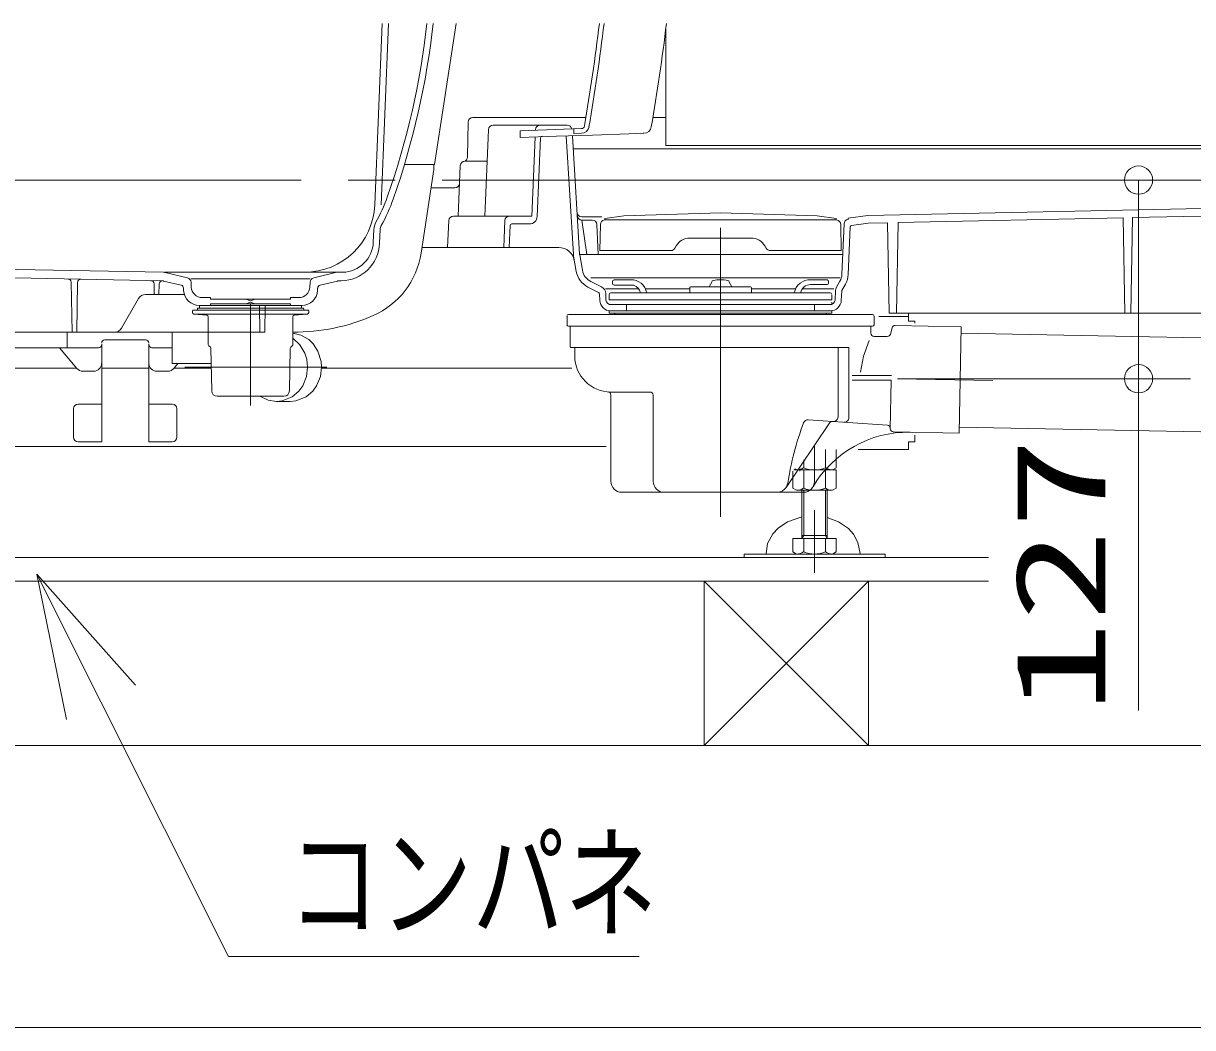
# Model space of a CAD drawing. Units: millimetres on the paper. Extents: x -305 to 305, y -152 to 152.
# Drawn here: x -6.39 to 18.49, y -10.61 to 10.76 of the extents above; entities that cross this region are included whole.
import ezdxf
from ezdxf.enums import TextEntityAlignment as Align

# ---------------------------------------------------------------- set-up
doc = ezdxf.new("R2010")
doc.units = ezdxf.units.MM
doc.linetypes.add('LONG_CHAIN', pattern=[21, 18, -1, 1, -1])
doc.layers.add('0-0_0', color=7, linetype='Continuous', lineweight=9)
doc.layers.add('0-1_VIEW0001', color=7, linetype='Continuous', lineweight=9)
doc.styles.add('ＭＳ ゴシック', font='')
doc.styles.get('ＭＳ ゴシック').set_extended_font_data('MS Gothic')

# ---------------------------------------------------------------- blocks, each defined once
blk = doc.blocks.new('SYM0002')
at = {"layer": '0-0_0'}
for p, q in [((0, 0), (4.077, -8.138)), ((0, 0), (2.1, -2.364)), ((0, 0), (0.636, -3.098)), ((4.077, -8.138), (12.819, -8.138))]:
    blk.add_line(p, q, dxfattribs=at)
blk = doc.blocks.new('_ORIGIN')
at = {"layer": '0-0_0'}
blk.add_line((0, 0), (-1, 0), dxfattribs=at)
blk.add_circle((0, 0), 0.5, dxfattribs=at)

msp = doc.modelspace()

# ---------------------------------------------------------------- linework, layer by layer
at = {"layer": '0-0_0'}
for p, q in [((17.336, 3.798), (17.336, 6.825)), ((15.902, 3.198), (17.335, 3.198)), ((17.336, 3.198), (17.336, -3.858))]:
    msp.add_line(p, q, dxfattribs=at)
at = {"layer": '0-1_VIEW0001'}
for p, q in [((1.242, 10.758), (1.085, 6.901)), ((1.375, 10.758), (1.218, 6.895)), ((7.275, 10.634), (7.275, 8.158)), ((5.576, 8.758), (3.173, 8.758)), ((7.275, 8.758), (7.002, 8.758)), ((3.06, 7.918), (3.073, 8.66)), ((3.424, 6.658), (3.504, 8.496)), ((5.18, 8.592), (3.604, 8.592)), ((4.177, 8.475), (5.481, 8.52)), ((4.177, 8.33), (4.177, 8.475)), ((4.504, 8.486), (4.504, 8.496)), ((4.424, 6.658), (4.498, 8.341)), ((4.54, 6.651), (4.614, 8.326)), ((5.31, 5.843), (5.155, 8.364)), ((5.443, 5.851), (5.289, 8.369)), ((48.942, 8.092), (5.306, 8.092)), ((7.275, 8.158), (49.175, 8.158)), ((2.857, 6.658), (2.904, 7.729)), ((3.475, 7.825), (3.004, 7.825)), ((2.788, 7.258), (2.282, 7.258)), ((11.573, 6.668), (48.275, 7.435)), ((10.499, 6.661), (8.442, 6.728)), ((17.207, 6.626), (22.008, 6.726)), ((2.635, 5.992), (2.66, 6.562)), ((2.76, 6.658), (3.953, 6.658)), ((3.828, 5.992), (3.853, 6.563)), ((3.953, 6.658), (4.424, 6.658)), ((3.999, 6.492), (4.374, 6.492)), ((5.914, 6.642), (5.488, 6.642)), ((5.6, 5.842), (5.493, 6.575)), ((5.493, 6.575), (5.713, 6.575)), ((5.84, 5.842), (5.813, 6.479)), ((5.875, 5.925), (5.885, 6.482)), ((5.972, 6.58), (5.983, 6.581)), ((5.983, 6.608), (5.983, 6.581)), ((10.9, 6.581), (5.983, 6.581)), ((10.9, 6.608), (10.499, 6.661)), ((10.9, 6.608), (10.9, 6.581)), ((10.912, 6.58), (10.9, 6.581)), ((11.008, 5.925), (10.999, 6.482)), ((11.025, 5.421), (11.071, 6.491)), ((11.158, 6.613), (11.573, 6.668)), ((11.158, 6.613), (11.158, 6.586)), ((11.231, 6.461), (11.585, 6.508)), ((11.585, 6.508), (11.995, 6.517)), ((12.028, 4.592), (11.995, 6.517)), ((12.188, 4.592), (12.222, 6.522)), ((12.222, 6.522), (17.01, 6.622)), ((17.045, 4.592), (17.01, 6.622)), ((17.172, 4.592), (17.207, 6.626)), ((1.064, 6.375), (1.053, 6.103)), ((1.197, 6.37), (1.185, 6.079)), ((3.945, 5.992), (3.965, 6.46)), ((11.158, 5.415), (11.202, 6.43)), ((3.828, 5.992), (2.089, 5.992)), ((3.828, 5.992), (5.002, 5.992)), ((7.5, 6.025), (7.471, 5.975)), ((9.095, 6.192), (7.788, 6.192)), ((9.384, 6.025), (9.413, 5.975)), ((5.371, 5.483), (5.314, 5.809)), ((11.043, 5.842), (5.443, 5.842)), ((5.502, 5.506), (5.445, 5.832)), ((5.875, 5.925), (7.384, 5.925)), ((11.008, 5.925), (9.5, 5.925)), ((-3.41, 5.462), (-12.437, 5.642)), ((-3.423, 5.279), (-12.44, 5.459)), ((-5.358, 4.192), (-5.377, 5.254)), ((-5.258, 4.192), (-5.24, 5.248)), ((-3.036, 5.187), (-3.408, 5.277)), ((0.275, 5.462), (-3.392, 5.462)), ((-2.902, 5.342), (-3.374, 5.457)), ((-2.829, 5.325), (-0.287, 5.325)), ((-2.82, 5.146), (-2.825, 5.251)), ((-0.297, 5.146), (-0.291, 5.251)), ((-0.215, 5.342), (0.275, 5.462)), ((-0.08, 5.187), (0.292, 5.277)), ((0.275, 5.462), (0.4, 5.464)), ((0.306, 5.279), (0.369, 5.28)), ((10.982, 5.342), (5.681, 5.342)), ((5.907, 5.152), (5.681, 5.266)), ((6.142, 5.268), (6.142, 5.223)), ((6.175, 5.302), (6.556, 5.302)), ((8.257, 5.256), (8.2, 5.152)), ((8.626, 5.256), (8.684, 5.152)), ((10.708, 5.302), (10.328, 5.302)), ((10.742, 5.268), (10.742, 5.235)), ((10.909, 5.143), (10.982, 5.272)), ((-2.968, 4.992), (-3.795, 4.992)), ((-3.608, 4.992), (-3.612, 5.218)), ((-3.508, 4.992), (-3.504, 5.214)), ((-2.983, 5.074), (-2.986, 5.125)), ((-0.134, 5.074), (-0.131, 5.125)), ((5.847, 5.033), (5.62, 5.148)), ((5.871, 4.865), (5.865, 5.005)), ((6.703, 5.108), (5.994, 5.108)), ((6.004, 4.871), (5.998, 5.011)), ((6.075, 4.992), (6.075, 4.875)), ((6.108, 5.025), (10.775, 5.025)), ((6.175, 5.189), (6.597, 5.189)), ((7.785, 5.108), (6.845, 5.108)), ((7.785, 5.135), (7.785, 5.025)), ((7.802, 5.152), (9.082, 5.152)), ((9.098, 5.135), (9.098, 5.025)), ((10.038, 5.108), (9.098, 5.108)), ((10.85, 5.108), (10.18, 5.108)), ((10.708, 5.202), (10.358, 5.202)), ((10.808, 4.978), (10.808, 4.875)), ((10.879, 4.871), (10.888, 5.068)), ((11.012, 4.865), (11.021, 5.06)), ((11.025, 5.077), (11.098, 5.207)), ((-4.305, 4.275), (-3.94, 4.908)), ((-1.558, 4.758), (-2.65, 4.758)), ((-2.642, 4.758), (-1.558, 4.758)), ((-2.642, 4.702), (-2.642, 4.758)), ((-2.408, 4.925), (-2.587, 4.925)), ((-2.408, 4.925), (-2.408, 4.892)), ((-1.558, 4.892), (-2.408, 4.892)), ((-1.558, 4.792), (-2.408, 4.792)), ((-2.408, 4.792), (-2.408, 4.758)), ((-1.658, 4.892), (-1.558, 4.858)), ((-1.658, 4.792), (-1.558, 4.825)), ((-1.558, 4.892), (-0.708, 4.892)), ((-1.458, 4.892), (-1.558, 4.858)), ((-1.458, 4.792), (-1.558, 4.825)), ((-1.558, 4.758), (-0.466, 4.758)), ((-0.475, 4.758), (-1.558, 4.758)), ((-1.358, 4.192), (-1.368, 4.758)), ((-1.258, 4.192), (-1.248, 4.758)), ((-0.708, 4.925), (-0.53, 4.925)), ((-0.708, 4.925), (-0.708, 4.892)), ((-0.475, 4.702), (-0.475, 4.758)), ((10.808, 4.875), (6.075, 4.875)), ((10.808, 4.775), (6.075, 4.775)), ((6.442, 4.775), (6.442, 4.642)), ((10.442, 4.775), (10.442, 4.642)), ((10.808, 4.825), (10.808, 4.775)), ((-2.795, 4.605), (-2.795, 4.642)), ((-1.558, 4.658), (-2.778, 4.658)), ((-1.558, 4.575), (-2.775, 4.575)), ((-2.764, 4.572), (-2.489, 4.548)), ((-2.691, 4.685), (-2.691, 4.658)), ((-2.674, 4.702), (-1.558, 4.702)), ((-2.458, 3.923), (-2.458, 4.515)), ((-0.442, 4.702), (-1.558, 4.702)), ((-0.342, 4.575), (-1.558, 4.575)), ((-0.658, 4.515), (-0.658, 3.923)), ((-0.352, 4.572), (-0.628, 4.548)), ((-0.425, 4.685), (-0.425, 4.658)), ((-0.322, 4.642), (-0.322, 4.605)), ((5.175, 4.348), (5.175, 4.532)), ((5.208, 4.565), (11.675, 4.565)), ((10.808, 4.642), (6.075, 4.642)), ((6.075, 4.642), (6.075, 4.592)), ((10.808, 4.592), (6.075, 4.592)), ((10.808, 4.642), (10.808, 4.592)), ((11.708, 4.348), (11.708, 4.532)), ((11.808, 4.525), (12.442, 4.525)), ((12.028, 4.592), (48.495, 4.592)), ((12.442, 4.592), (12.442, 4.425)), ((5.208, 4.315), (8.442, 4.315)), ((5.242, 4.315), (5.242, 3.882)), ((11.675, 4.315), (8.442, 4.315)), ((11.642, 4.315), (11.642, 4.165)), ((12.091, 4.283), (12.055, 4.148)), ((13.565, 4.304), (12.157, 4.333)), ((12.442, 4.425), (12.575, 4.425)), ((12.575, 4.425), (12.575, 4.38)), ((13.565, 4.304), (13.519, 2.038)), ((-13.358, 4.192), (-1.258, 4.192)), ((-5.458, 4.192), (-3.225, 4.192)), ((-4.66, 4.025), (-3.791, 4.025)), ((11.708, 4.098), (11.991, 4.098)), ((13.562, 4.171), (47.275, 3.484)), ((-5.558, 3.858), (-5.725, 3.858)), ((-5.255, 3.418), (-5.625, 3.858)), ((-4.792, 3.858), (-5.558, 3.858)), ((-4.725, 3.938), (-4.725, 1.858)), ((-3.725, 3.938), (-3.725, 1.858)), ((-3.657, 3.858), (-3.225, 3.858)), ((-2.447, 3.898), (-2.412, 3.868)), ((-2.401, 3.843), (-2.385, 2.939)), ((-0.715, 3.843), (-0.731, 2.939)), ((-0.67, 3.898), (-0.704, 3.868)), ((5.258, 3.865), (11.173, 3.865)), ((5.342, 3.848), (5.342, 3.682)), ((10.942, 2.388), (10.942, 3.865)), ((11.173, 2.373), (11.173, 3.865)), ((-3.194, 3.418), (-3.105, 3.525)), ((-10.321, 3.425), (-5.261, 3.425)), ((-5.025, 3.358), (-5.128, 3.358)), ((-4.958, 3.358), (-5.025, 3.358)), ((-4.896, 3.358), (-4.958, 3.358)), ((-4.725, 3.425), (-3.725, 3.425)), ((-3.554, 3.358), (-3.492, 3.358)), ((-3.492, 3.358), (-3.425, 3.358)), ((-3.425, 3.358), (-3.322, 3.358)), ((-3.189, 3.425), (-2.394, 3.425)), ((-0.048, 3.425), (5.281, 3.425)), ((11.241, 3.265), (12.077, 3.265)), ((11.241, 3.165), (12.075, 3.165)), ((12.075, 3.165), (12.054, 2.134)), ((-2.239, 2.825), (-2.269, 2.825)), ((-2.269, 2.825), (-0.848, 2.825)), ((-2.239, 2.825), (-1.558, 2.825)), ((6.108, 2.915), (6.942, 2.915)), ((6.108, 2.851), (6.108, 1.015)), ((7.008, 2.848), (7.008, 1.015)), ((-5.325, 2.558), (-5.325, 1.958)), ((-5.225, 2.658), (-4.725, 2.658)), ((-3.225, 2.658), (-3.725, 2.658)), ((-3.125, 2.558), (-3.125, 1.958)), ((-1.009, 2.713), (-0.713, 2.713)), ((9.835, 0.884), (10.752, 2.244)), ((10.309, 2.323), (11.992, 2.211)), ((13.519, 2.038), (12.119, 2.066)), ((12.575, 1.999), (12.575, 1.858)), ((13.521, 2.171), (47.234, 1.485)), ((-15.225, 1.758), (6.008, 1.758)), ((-5.225, 1.858), (-4.725, 1.858)), ((-3.225, 1.858), (-3.725, 1.858)), ((10.442, 1.784), (10.442, 1.015)), ((12.442, 1.858), (12.442, 1.692)), ((12.442, 1.858), (12.575, 1.858)), ((10.673, 1.692), (10.673, 1.304)), ((10.904, 1.692), (10.904, 1.304)), ((11.367, 1.692), (12.442, 1.692)), ((10.904, 1.258), (10.002, 1.258)), ((10.058, 1.258), (10.021, 1.28)), ((10.058, 1.258), (10.825, 1.258)), ((10.211, 1.47), (10.211, 1.304)), ((10.211, 1.258), (10.211, 0.87)), ((10.673, 1.258), (10.673, 0.87)), ((10.736, 1.258), (10.904, 1.258)), ((10.904, 1.304), (10.825, 1.258)), ((10.904, 1.304), (10.825, 1.258)), ((10.904, 1.418), (10.904, 1.304)), ((10.904, 1.258), (10.904, 0.87)), ((10.904, 1.258), (10.904, 0.87)), ((9.98, 1.233), (9.98, 0.87)), ((10.125, 1.238), (10.135, 1.238)), ((10.673, 1.188), (10.673, 0.87)), ((8.442, 0.782), (6.342, 0.782)), ((8.442, 0.782), (10.208, 0.782)), ((9.98, 0.87), (10.058, 0.825)), ((10.825, 0.825), (10.058, 0.825)), ((10.175, -0.198), (10.175, 0.825)), ((10.212, -0.135), (10.212, 0.825)), ((10.672, 0.825), (10.672, -0.135)), ((10.708, 0.825), (10.708, -0.198)), ((10.825, 0.825), (10.904, 0.87)), ((10.825, 0.825), (10.904, 0.87)), ((9.98, -0.198), (10.904, -0.198)), ((9.98, -0.486), (9.98, -0.198)), ((10.175, -0.135), (10.708, -0.135)), ((10.175, -0.198), (10.212, -0.135)), ((10.211, -0.486), (10.211, -0.198)), ((10.708, -0.198), (10.672, -0.135)), ((10.673, -0.486), (10.673, -0.198)), ((10.904, -0.486), (10.904, -0.198)), ((10.058, -0.532), (9.98, -0.486)), ((10.904, -0.486), (10.825, -0.532)), ((-22.142, -0.608), (14.146, -0.608)), ((8.942, -0.532), (8.942, -0.608)), ((8.942, -0.532), (11.942, -0.532)), ((8.942, -0.608), (11.942, -0.608)), ((10.058, -0.532), (10.825, -0.532)), ((11.942, -0.532), (11.942, -0.608)), ((-22.142, -1.108), (14.146, -1.108)), ((8.092, -1.108), (8.092, -4.608)), ((11.592, -1.108), (11.592, -4.608)), ((53.692, -4.608), (-25.642, -4.608)), ((-2.142, -4.608), (1.358, -4.608)), ((6.325, -4.608), (9.825, -4.608)), ((53.692, -10.608), (-25.642, -10.608))]:
    msp.add_line(p, q, dxfattribs=at)
at = {"layer": '0-1_VIEW0001', "color": 2}
for p, q in [((2.816, 10.758), (2.358, 7.758)), ((1.717, 7.758), (2.358, 7.758)), ((2.342, 7.758), (2.342, 7.649)), ((2.342, 7.649), (2.07, 5.869)), ((-5.458, 4.192), (-5.458, 3.858)), ((-3.225, 4.192), (-3.225, 3.525)), ((-7.292, 3.858), (-5.458, 3.858)), ((-3.225, 3.525), (-2.392, 3.525))]:
    msp.add_line(p, q, dxfattribs=at)
at = {"layer": '0-1_VIEW0001', "linetype": 'LONG_CHAIN'}
for p, q in [((-39.484, 7.425), (79.595, 7.425)), ((8.442, 6.408), (8.442, 0.261)), ((-1.558, 4.794), (-1.558, 2.628)), ((8.442, 4.748), (8.442, 4.469)), ((0.064, 3.442), (-2.956, 3.442)), ((12.209, 3.198), (18.442, 3.198)), ((12.209, 3.198), (14.233, 3.157)), ((10.442, 0.402), (10.442, -0.934)), ((8.092, -4.608), (11.592, -1.108)), ((11.592, -4.608), (8.092, -1.108))]:
    msp.add_line(p, q, dxfattribs=at)
at = {"layer": '0-1_VIEW0001'}
for points in [[(5.322, 8.515), (5.322, 8.414), (5.485, 8.42)], [(4.177, 8.33), (4.949, 8.357), (5.72, 8.383), (6.492, 8.41)], [(6.81, 8.42), (6.794, 8.42), (6.643, 8.414), (6.492, 8.409)], [(5.983, 6.608), (6.384, 6.661), (8.442, 6.728)], [(-1.558, 4.792), (-0.708, 4.792), (-0.708, 4.758)], [(-0.339, 4.658), (-0.425, 4.658), (-1.558, 4.658)], [(-0.658, 4.06), (-0.508, 3.921), (-0.403, 3.741), (-0.363, 3.612), (-0.344, 3.442), (-0.369, 3.244), (-0.449, 3.049), (-0.533, 2.933), (-0.674, 2.812), (-0.888, 2.725), (-1.009, 2.713), (-1.186, 2.74), (-1.362, 2.825)], [(-0.658, 4.167), (-0.487, 4.126), (-0.322, 4.031), (-0.227, 3.938), (-0.128, 3.788), (-0.058, 3.566), (-0.048, 3.442), (-0.073, 3.244), (-0.153, 3.049), (-0.237, 2.933), (-0.378, 2.812), (-0.592, 2.725), (-0.713, 2.713)], [(11.601, 4.013), (11.483, 3.68), (11.417, 3.337)], [(9.41, -0.532), (9.41, -0.519), (9.444, -0.311), (9.555, -0.104), (9.671, 0.02), (9.869, 0.154), (10.175, 0.259)], [(10.708, 0.245), (10.952, 0.154), (11.162, 0.009), (11.27, -0.11), (11.366, -0.285), (11.41, -0.519), (11.41, -0.532)]]:
    msp.add_lwpolyline(points, dxfattribs=at)
for centre, radius, start, end in [((-14.373, 12.59), 16.667, 340.6318, 353.6913), ((-14.373, 12.59), 16.8, 340.6318, 353.7416), ((-35.792, 15.725), 41.95, 350.1872, 353.2005), ((-35.792, 15.725), 42.05, 350.1872, 353.2168), ((-34.308, 15.725), 41.894, 350.1495, 353.1908), ((3.173, 8.658), 0.1, 90, 179), ((3.604, 8.492), 0.1, 90, 177.5), ((4.604, 8.492), 0.1, 90, 177.5), ((5.181, 8.492), 0.1, 12.402, 90), ((5.479, 8.587), 0.0667, 272, 350.1872), ((5.479, 8.587), 0.167, 272, 350.1872), ((6.804, 8.587), 0.167, 271.9918, 350.1495), ((4.647, 8.325), 0.0333, 90, 177.5), ((3.004, 7.725), 0.1, 90, 177.5), ((2.96, 7.92), 0.1, 282.582, 359), ((2.788, 7.358), 0.1, 270, 357.5), ((-1.794, 8.168), 3.333, 330.4925, 340.6318), ((-1.794, 8.168), 3.467, 330.4925, 340.6318), ((-0.414, 6.962), 1.5, 270, 357.6732), ((5.488, 6.742), 0.1, 183.5, 270), ((1.397, 6.362), 0.333, 150.4925, 177.6732), ((2.76, 6.558), 0.1, 90, 177.572), ((3.953, 6.558), 0.1, 90, 177.5), ((3.999, 6.458), 0.0333, 90, 177.5), ((4.374, 6.658), 0.167, 270, 357.5), ((5.493, 6.675), 0.1, 183.5, 270), ((5.713, 6.475), 0.1, 2.5, 90), ((5.985, 6.48), 0.1, 97.5947, 179), ((10.899, 6.48), 0.1, 1, 82.4053), ((11.171, 6.487), 0.1, 97.424, 177.5), ((1.397, 6.362), 0.2, 150.4925, 177.6732), ((11.236, 6.428), 0.0333, 97.5946, 177.5), ((0.353, 6.113), 0.833, 271.1458, 357.6732), ((0.387, 6.131), 0.667, 271.1458, 357.6732), ((5.002, 5.658), 0.333, 10, 90), ((7.384, 6.025), 0.1, 270, 330), ((7.788, 5.858), 0.333, 90, 150), ((9.095, 5.858), 0.333, 30, 90), ((9.5, 6.025), 0.1, 210, 270), ((5.609, 5.861), 0.3, 183.5, 190), ((5.609, 5.861), 0.167, 183.5, 190), ((5.831, 5.564), 0.467, 190, 243.2248), ((5.831, 5.564), 0.333, 190, 243.2248), ((-5.443, 5.253), 0.0667, 1, 88.8542), ((-5.173, 5.247), 0.0667, 88.8542, 179), ((-3.679, 5.217), 0.0667, 1, 88.8542), ((-3.438, 5.212), 0.0667, 88.8542, 179), ((-3.424, 5.212), 0.0667, 76.3408, 88.8542), ((-3.413, 5.295), 0.167, 76.3408, 88.8542), ((-2.925, 5.245), 0.1, 3, 76.3408), ((-0.191, 5.245), 0.1, 103.6592, 177), ((0.308, 5.212), 0.0667, 91.1458, 103.6592), ((6.175, 5.268), 0.0333, 90, 180), ((6.54, 4.965), 0.337, 10.2645, 92.6002), ((8.291, 5.256), 0.0333, 98.9864, 180), ((8.442, 4.302), 1, 90, 98.9864), ((8.442, 4.302), 1, 81.0136, 90), ((8.593, 5.256), 0.0333, 0, 81.0136), ((10.343, 4.965), 0.337, 87.3998, 169.7354), ((10.708, 5.268), 0.0333, 0, 90), ((10.708, 5.235), 0.0333, 270, 0), ((10.708, 5.235), 0.0333, 270, 0), ((10.692, 5.436), 0.333, 330.5773, 357.5), ((10.692, 5.436), 0.467, 330.5773, 357.5), ((-3.795, 4.825), 0.167, 90, 150), ((-3.052, 5.122), 0.0667, 3, 76.3408), ((-2.65, 5.092), 0.333, 183, 270), ((-2.587, 5.158), 0.233, 183, 270), ((-0.53, 5.158), 0.233, 270, 357), ((-0.466, 5.092), 0.333, 270, 357), ((-0.064, 5.122), 0.0667, 103.6592, 177), ((5.832, 5.003), 0.0333, 2.5, 63.2248), ((5.832, 5.003), 0.167, 2.5, 63.2248), ((6.108, 4.992), 0.0333, 90, 180), ((6.175, 5.223), 0.0333, 180, 270), ((6.525, 4.985), 0.217, 10.6387, 70.6067), ((7.802, 5.135), 0.0167, 90, 180), ((7.802, 5.135), 0.0167, 90, 180), ((9.082, 5.135), 0.0167, 0, 90), ((9.082, 5.135), 0.0167, 0, 90), ((10.358, 4.985), 0.217, 90, 169.3613), ((10.775, 4.992), 0.0333, 0, 90), ((11.054, 5.061), 0.167, 150.5773, 177.5), ((11.054, 5.061), 0.0333, 150.5773, 177.5), ((6.104, 4.875), 0.233, 182.5, 270), ((6.104, 4.875), 0.1, 182.5, 270), ((10.779, 4.875), 0.1, 270, 357.5), ((10.779, 4.875), 0.233, 270, 357.5), ((-2.778, 4.642), 0.0167, 90, 180), ((-2.762, 4.605), 0.0333, 180, 265), ((-2.674, 4.685), 0.0167, 90, 180), ((-2.492, 4.515), 0.0333, 0, 85), ((-0.625, 4.515), 0.0333, 95, 180), ((-0.442, 4.685), 0.0167, 0, 90), ((-0.355, 4.605), 0.0333, 275, 0), ((-0.339, 4.642), 0.0167, 0, 90), ((5.208, 4.532), 0.0333, 90, 180), ((6.208, 4.592), 0.0267, 180, 270), ((10.675, 4.592), 0.0267, 270, 0), ((11.675, 4.532), 0.0333, 360, 90), ((-4.45, 4.358), 0.167, 270, 330), ((5.208, 4.348), 0.0333, 180, 270), ((11.675, 4.348), 0.0333, 270, 360), ((12.156, 4.266), 0.0667, 88.8333, 165), ((-4.659, 3.958), 0.0667, 90, 179.5), ((-3.791, 3.958), 0.0667, 0.5, 90), ((11.708, 4.165), 0.0667, 180, 270), ((11.991, 4.165), 0.0667, 270, 345), ((-4.792, 3.925), 0.0667, 270, 359.5), ((-3.657, 3.925), 0.0667, 180.5, 270), ((-2.425, 3.923), 0.0333, 180, 228.7246), ((-2.434, 3.843), 0.0333, 1, 48.7246), ((-0.682, 3.843), 0.0333, 131.2754, 179), ((-0.692, 3.923), 0.0333, 311.2754, 0), ((5.258, 3.882), 0.0167, 180, 270), ((5.325, 3.848), 0.0167, 0, 90), ((-4.896, 3.525), 0.167, 270, 359.5), ((-3.554, 3.525), 0.167, 180.5, 270), ((6.108, 3.682), 0.767, 180, 270), ((-5.128, 3.525), 0.167, 220, 270), ((-3.322, 3.525), 0.167, 270, 320), ((-2.269, 2.942), 0.117, 181, 270), ((-0.848, 2.942), 0.117, 270, 359), ((6.042, 2.851), 0.0667, 0, 85.4114), ((6.942, 2.848), 0.0667, 0, 90), ((-5.225, 2.558), 0.1, 90, 180), ((-3.225, 2.558), 0.1, 0, 90), ((16.456, -0.068), 6.667, 159.5709, 170.967), ((10.303, 2.224), 0.1, 86.1844, 159.5709), ((10.835, 2.188), 0.1, 86.1844, 146), ((10.842, 2.388), 0.1, 266.1844, 0), ((11.073, 2.373), 0.1, 266.1844, 0), ((12.428, -0.274), 2.333, 88.8333, 149.8657), ((11.987, 2.145), 0.0667, 358.8333, 86.1844), ((12.12, 2.133), 0.0667, 178.8333, 268.8333), ((-5.225, 1.958), 0.1, 180, 270), ((-3.225, 1.958), 0.1, 270, 0), ((10.052, 1.558), 0.3, 271.2052, 301.9385), ((10.442, 1.869), 0.611, 247.7809, 292.2191), ((10.831, 1.558), 0.3, 238.0615, 268.7948), ((10.831, 1.558), 0.3, 253.7885, 268.7948), ((6.342, 1.015), 0.233, 180, 270), ((7.242, 1.015), 0.233, 180, 270), ((10.208, 1.015), 0.233, 270, 0), ((9.642, 1.015), 0.233, 270, 350.967), ((10.052, 1.125), 0.3, 271.2052, 301.9385), ((10.442, 1.436), 0.611, 247.7809, 292.2191), ((10.442, 1.436), 0.611, 267.584, 292.2191), ((10.831, 1.125), 0.3, 238.0615, 268.7948), ((10.831, 1.125), 0.3, 238.0615, 268.7948), ((10.052, -0.232), 0.3, 271.2052, 301.9385), ((10.442, 0.079), 0.611, 247.7809, 292.2191), ((10.831, -0.232), 0.3, 238.0615, 268.7948)]:
    msp.add_arc(centre, radius, start, end, dxfattribs=at)
at = {"layer": '0-1_VIEW0001', "color": 2}
for centre, radius, start, end in [((0.357, 6.13), 1.733, 293.6959, 351.3347), ((-0.621, 8.358), 4.167, 269.489, 293.6959)]:
    msp.add_arc(centre, radius, start, end, dxfattribs=at)

# ---------------------------------------------------------------- block references
at = {"layer": '0-0_0', "xscale": 0.6, "yscale": 0.6}
for p, rotation in [((17.336, 7.425), 90), ((17.336, 3.198), 270)]:
    msp.add_blockref('_ORIGIN', p, dxfattribs=dict(at, rotation=rotation))
at = {"layer": '0-1_VIEW0001'}
msp.add_blockref('SYM0002', (-6.108, -0.957), dxfattribs=at)

# ---------------------------------------------------------------- texts
at = {"layer": '0-0_0', "style": 'ＭＳ ゴシック', "width": 1.5}
msp.add_text('127', height=1.921, rotation=90, dxfattribs=at).set_placement((17.206, -3.93), align=Align.BOTTOM_LEFT)
at = {"layer": '0-1_VIEW0001', "style": 'ＭＳ ゴシック', "width": 0.75}
msp.add_text('コンパネ', height=1.921, dxfattribs=at).set_placement((-0.77, -9.066), align=Align.BOTTOM_LEFT)

doc.saveas('drawing.dxf')
